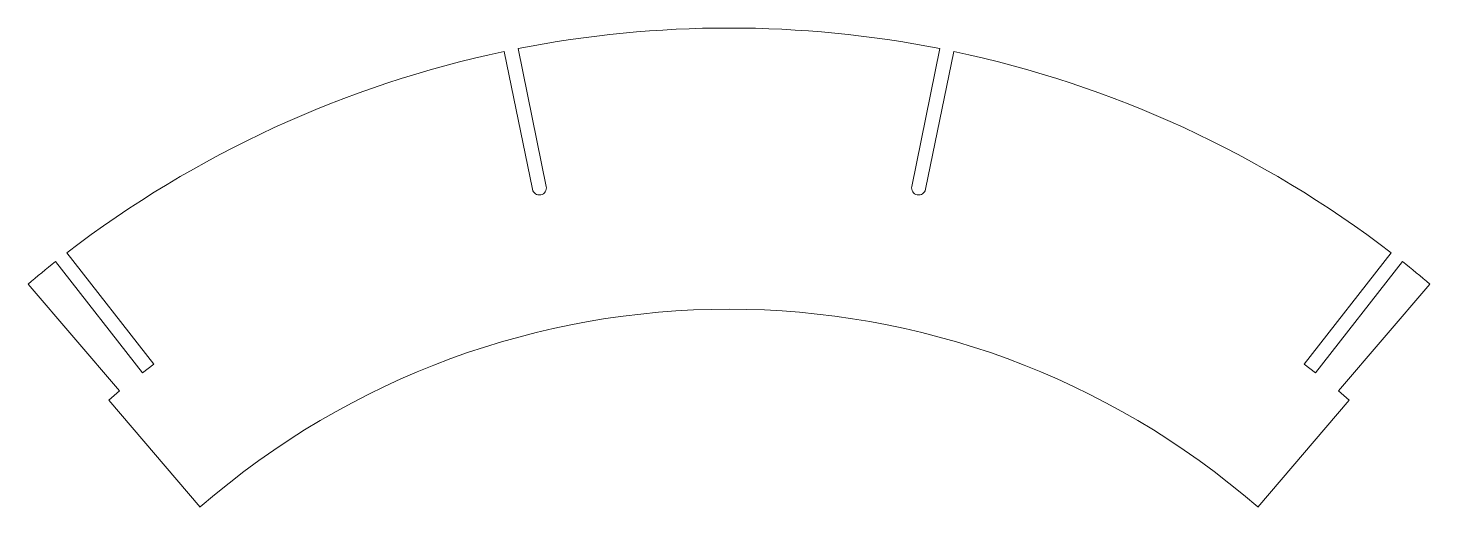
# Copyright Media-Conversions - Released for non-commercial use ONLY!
# Model space of a CAD drawing. Header units: millimetres. Extents: x -148 to 148, y 128 to 229.
import ezdxf

# ---------------------------------------------------------------- set-up
doc = ezdxf.new("R2010")
doc.units = ezdxf.units.MM
doc.layers.add('VISIBLE', color=7, linetype='Continuous', lineweight=0, true_color=0xffffff)

msp = doc.modelspace()

# ---------------------------------------------------------------- linework, layer by layer
at = {"layer": 'VISIBLE'}
for p, q in [((-38.47, 195.41), (-44.42, 224.45)), ((38.47, 195.41), (44.42, 224.45)), ((-41.41, 194.8), (-47.36, 223.85)), ((41.41, 194.8), (47.36, 223.85)), ((-139.43, 181.41), (-121.12, 157.92)), ((139.43, 181.41), (121.12, 157.92)), ((-141.79, 179.57), (-123.49, 156.08)), ((141.79, 179.57), (123.49, 156.08)), ((-147.6, 174.82), (-128.33, 152.3)), ((128.33, 152.3), (147.6, 174.82)), ((-121.12, 157.92), (-123.49, 156.08)), ((121.12, 157.92), (123.49, 156.08)), ((-130.61, 150.35), (-128.33, 152.3)), ((128.33, 152.3), (130.61, 150.35)), ((-130.61, 150.35), (-111.34, 127.82)), ((111.34, 127.82), (130.61, 150.35))]:
    msp.add_line(p, q, dxfattribs=at)
for centre, radius, start, end in [((0, 0), 228.8, 78.8056, 101.1944), ((0, 0), 228.8, 101.9456, 127.5446), ((0, 0), 228.8, 52.4554, 78.0544), ((-39.94, 195.1), 1.5, 191.57, 11.5691), ((39.94, 195.1), 1.5, 168.43, 348.4287), ((0, 0), 228.8, 128.2959, 130.1744), ((0, 0), 228.8, 49.8256, 51.7041), ((0, 0.02), 169.5, 48.9387, 131.0611)]:
    msp.add_arc(centre, radius, start, end, dxfattribs=at)

doc.saveas('drawing.dxf')
